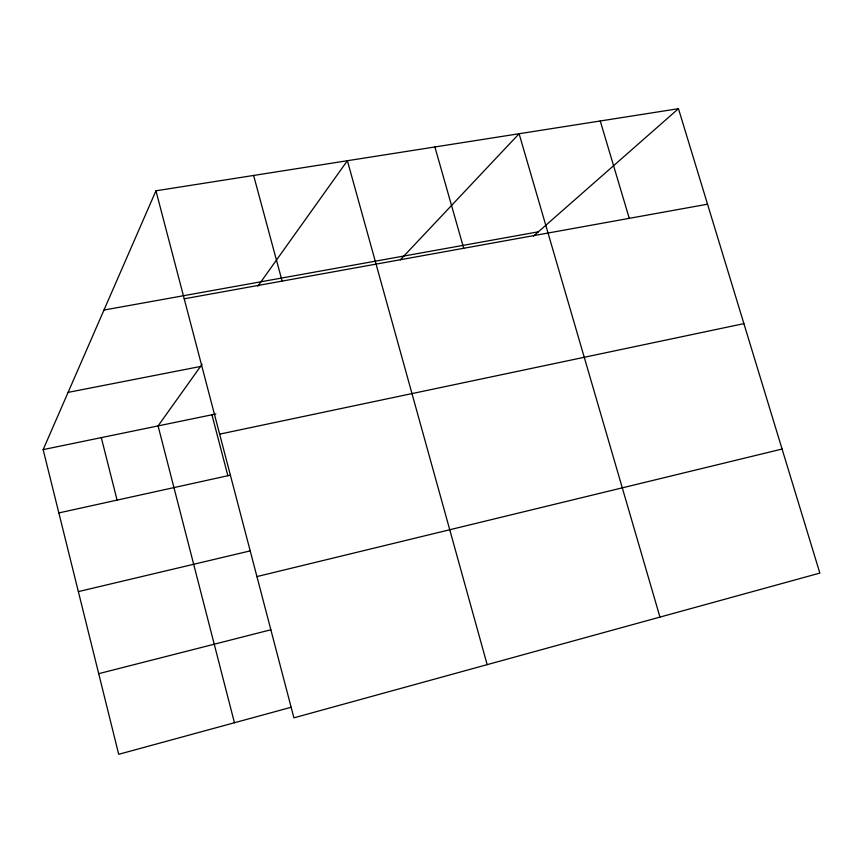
<?xml version="1.0" encoding="UTF-8"?>
<svg xmlns="http://www.w3.org/2000/svg" width="863" height="863" viewBox="0 0 863 863"><rect width="100%" height="100%" fill="white"/><g stroke="black" fill="none" stroke-linecap="round" stroke-linejoin="round"><path stroke-width="1.29" d="M291.198 707.261L118.706 754.305L43.15 449.623L155.944 190.799L678.458 108.695L819.85 573.097L293.905 717.833L155.944 190.799M202.061 364.305L158.08 425.912L234.434 722.741M257.843 286.16L347.39 160.712L487.164 664.65M400.346 259.806L519.105 133.733L659.958 617.099M533.474 236.117L678.458 108.695M98.716 673.669L270.906 629.763M256.926 576.581L782.083 449.04M78.36 591.608L250.259 550.864M58.846 512.924L230.443 475.168M219.644 434.143L743.895 323.636M43.15 449.623L215.879 413.981M68.091 392.385L200.507 366.473M103.981 310.044L538.372 231.813M184.207 298.803L707.531 204.197M600.249 120.982L629.267 218.35M434.887 146.969L463.711 248.274M253.614 175.448L282.115 281.101M211.931 414.801L227.864 475.74M101.295 437.627L117.088 500.109"/></g></svg>
